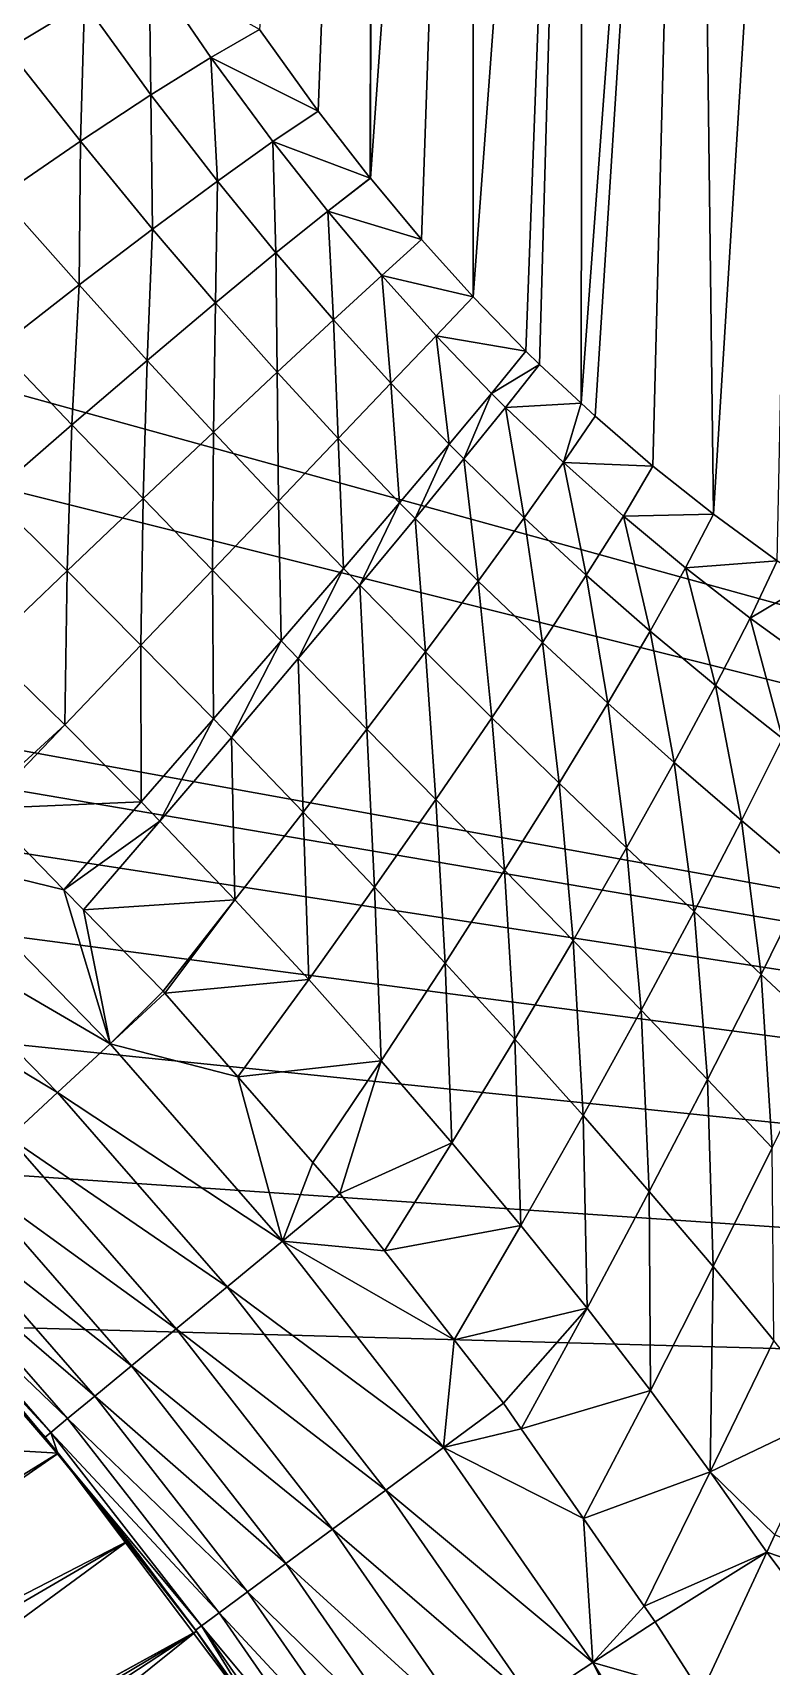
# Model space of a CAD drawing. Header units: metres. Extents: x -44.6 to 35.4, y -44.1 to 26.9.
# Drawn here: x 11.604 to 13.536, y 9.352 to 13.623 of the extents above; entities that cross this region are included whole.
import ezdxf

# ---------------------------------------------------------------- set-up
doc = ezdxf.new("R2010")
doc.units = ezdxf.units.M

msp = doc.modelspace()

# ---------------------------------------------------------------- linework, layer by layer
for points in [[(13.431935, 21.748848, 91.214554), (13.694097, 21.91992, 91.214554), (21.549871, 10.150644, 91.214554)], [(21.549871, 10.150644, 91.214554), (13.370585, 21.704086, 91.214554), (13.431935, 21.748848, 91.214554)], [(12.885482, 21.361235, 91.214554), (13.370585, 21.704086, 91.214554), (21.549871, 10.150644, 91.214554)], [(12.718942, 21.249912, 91.214554), (12.879526, 21.357025, 91.214554), (21.388479, 9.967415, 91.214554)], [(12.879526, 21.357025, 91.214554), (12.885482, 21.361235, 91.214554), (21.549871, 10.150644, 91.214554)], [(21.549871, 10.150644, 91.214554), (21.388479, 9.967415, 91.214554), (12.879526, 21.357025, 91.214554)], [(21.388479, 9.967415, 91.214554), (12.382502, 21.025501, 91.214554), (12.718942, 21.249912, 91.214554)], [(12.303461, 20.975836, 91.214554), (12.382502, 21.025501, 91.214554), (21.388479, 9.967415, 91.214554)], [(21.388479, 9.967415, 91.214554), (11.879295, 20.709305, 91.214554), (12.303461, 20.975836, 91.214554)], [(11.685595, 20.594877, 91.214554), (11.879295, 20.709305, 91.214554), (21.388479, 9.967415, 91.214554)], [(21.388479, 9.967415, 91.214554), (11.488099, 20.478207, 91.214554), (11.685595, 20.594877, 91.214554)], [(21.388479, 9.967415, 91.214554), (11.369767, 20.408302, 91.214554), (11.488099, 20.478207, 91.214554)], [(11.031521, 20.220886, 91.214554), (11.369767, 20.408302, 91.214554), (21.388479, 9.967415, 91.214554)], [(21.388479, 9.967415, 91.214554), (10.853827, 20.122427, 91.214554), (11.031521, 20.220886, 91.214554)], [(10.340932, 19.856594, 91.214554), (10.853827, 20.122427, 91.214554), (21.388479, 9.967415, 91.214554)], [(10.018249, 19.700308, 91.214554), (10.331418, 19.851664, 91.214554), (21.388479, 9.967415, 91.214554)], [(21.388479, 9.967415, 91.214554), (10.331418, 19.851664, 91.214554), (10.340932, 19.856594, 91.214554)], [(21.388479, 9.967415, 91.214554), (9.802509, 19.596041, 91.214554), (10.018249, 19.700308, 91.214554)], [(9.611603, 19.510323, 91.214554), (9.802509, 19.596041, 91.214554), (21.388479, 9.967415, 91.214554)], [(21.388479, 9.967415, 91.214554), (9.267077, 19.355631, 91.214554), (9.611603, 19.510323, 91.214554)], [(8.845648, 19.180607, 91.214554), (9.267077, 19.355631, 91.214554), (21.388479, 9.967415, 91.214554)], [(21.388479, 9.967415, 91.214554), (8.725111, 19.130547, 91.214554), (8.845648, 19.180607, 91.214554)], [(8.271556, 18.957224, 91.214554), (8.725111, 19.130547, 91.214554), (21.388479, 9.967415, 91.214554)], [(8.042459, 18.874134, 91.214554), (8.176598, 18.920935, 91.214554), (21.388479, 9.967415, 91.214554)], [(21.388479, 9.967415, 91.214554), (8.176598, 18.920935, 91.214554), (8.271556, 18.957224, 91.214554)], [(21.388479, 9.967415, 91.214554), (7.603551, 18.721003, 91.214554), (8.042459, 18.874134, 91.214554)], [(7.20293, 18.594194, 91.214554), (7.603551, 18.721003, 91.214554), (21.388479, 9.967415, 91.214554)], [(21.388479, 9.967415, 91.214554), (7.059939, 18.548933, 91.214554), (7.20293, 18.594194, 91.214554)], [(21.388479, 9.967415, 91.214554), (6.513738, 18.392952, 91.214554), (7.059939, 18.548933, 91.214554)], [(21.388479, 9.967415, 91.214554), (6.328167, 18.345634, 91.214554), (6.513738, 18.392952, 91.214554)], [(6.198297, 18.312519, 91.214554), (6.328167, 18.345634, 91.214554), (21.388479, 9.967415, 91.214554)], [(21.388479, 9.967415, 91.214554), (5.965068, 18.253048, 91.214554), (6.198297, 18.312519, 91.214554)], [(5.965068, 18.253048, 91.214554), (21.388479, 9.967415, 91.214554), (-0.712421, 16.066345, 91.214554)], [(12.197398, 13.630973, 97.080574), (12.35113, 13.4174, 97.023949), (12.494072, 17.202827, 103.826759)], [(12.494072, 17.202827, 103.826759), (12.35113, 13.4174, 97.023949), (12.486839, 13.24264, 96.98101)], [(12.486839, 13.24264, 96.98101), (12.487359, 13.242018, 96.980873), (12.494072, 17.202827, 103.826759)], [(12.756337, 16.991703, 103.948647), (12.494072, 17.202827, 103.826759), (12.487359, 13.242018, 96.980873)], [(12.487359, 13.242018, 96.980873), (12.621011, 13.082078, 96.945526), (12.756337, 16.991703, 103.948647)], [(12.621011, 13.082078, 96.945526), (12.756031, 12.932143, 96.916771), (12.756337, 16.991703, 103.948647)], [(13.043829, 16.806847, 104.055374), (12.756337, 16.991703, 103.948647), (12.756031, 12.932143, 96.916771)], [(12.756031, 12.932143, 96.916771), (12.894255, 12.789969, 96.89415), (13.043829, 16.806847, 104.055374)], [(12.894255, 12.789969, 96.89415), (12.92954, 12.755404, 96.889397), (13.043829, 16.806847, 104.055374)], [(12.92954, 12.755404, 96.889397), (13.038234, 12.654089, 96.87767), (13.043829, 16.806847, 104.055374)], [(13.331321, 16.621988, 104.162102), (13.043829, 16.806847, 104.055374), (13.038234, 12.654089, 96.87767)], [(13.038234, 12.654089, 96.87767), (13.074841, 12.619968, 96.873726), (13.331321, 16.621988, 104.162102)], [(13.074841, 12.619968, 96.873726), (13.226454, 12.489571, 96.863113), (13.331321, 16.621988, 104.162102)], [(13.226454, 12.489571, 96.863113), (13.385119, 12.363677, 96.856766), (13.331321, 16.621988, 104.162102)], [(13.64055, 16.465643, 104.252373), (13.331321, 16.621988, 104.162102), (13.385119, 12.363677, 96.856766)], [(13.385119, 12.363677, 96.856766), (13.551205, 12.24196, 96.853554), (13.64055, 16.465643, 104.252373)], [(21.388479, 9.967415, 91.214554), (-0.771627, 15.505931, 91.214554), (-0.712421, 16.066345, 91.214554)], [(-0.771627, 15.505931, 91.214554), (21.388479, 9.967415, 91.214554), (5.113132, 12.917341, 91.214554)], [(11.539305, 13.579472, 96.165344), (11.739528, 13.699389, 96.46653), (11.57126, 13.944165, 96.491554)], [(11.908395, 13.794174, 96.794678), (11.739528, 13.699389, 96.46653), (11.91342, 13.46016, 96.438774)], [(11.908395, 13.794174, 96.794678), (12.070313, 13.558042, 96.749756), (12.197398, 13.630973, 97.080574)], [(11.91342, 13.46016, 96.438774), (12.070313, 13.558042, 96.749756), (11.908395, 13.794174, 96.794678)], [(11.739528, 13.699389, 96.46653), (11.539305, 13.579472, 96.165344), (11.729002, 13.338754, 96.152138)], [(11.729002, 13.338754, 96.152138), (11.91342, 13.46016, 96.438774), (11.739528, 13.699389, 96.46653)], [(12.35113, 13.4174, 97.023949), (12.197398, 13.630973, 97.080574), (12.070313, 13.558042, 96.749756)], [(11.519742, 13.195587, 95.894028), (11.729002, 13.338754, 96.152138), (11.539305, 13.579472, 96.165344)], [(12.070313, 13.558042, 96.749756), (11.91342, 13.46016, 96.438774), (12.087145, 13.234729, 96.411285)], [(12.070313, 13.558042, 96.749756), (12.232382, 13.337873, 96.708389), (12.35113, 13.4174, 97.023949)], [(12.087145, 13.234729, 96.411285), (12.232382, 13.337873, 96.708389), (12.070313, 13.558042, 96.749756)], [(11.91342, 13.46016, 96.438774), (11.729002, 13.338754, 96.152138), (11.917356, 13.109342, 96.136604)], [(11.917356, 13.109342, 96.136604), (12.087145, 13.234729, 96.411285), (11.91342, 13.46016, 96.438774)], [(12.486839, 13.24264, 96.98101), (12.35113, 13.4174, 97.023949), (12.232382, 13.337873, 96.708389)], [(11.729002, 13.338754, 96.152138), (11.519742, 13.195587, 95.894028), (11.725279, 12.963384, 95.887993)], [(11.725279, 12.963384, 95.887993), (11.917356, 13.109342, 96.136604), (11.729002, 13.338754, 96.152138)], [(12.232382, 13.337873, 96.708389), (12.087145, 13.234729, 96.411285), (12.24019, 13.047038, 96.388481)], [(12.232382, 13.337873, 96.708389), (12.375629, 13.156232, 96.675941), (12.486839, 13.24264, 96.98101)], [(12.24019, 13.047038, 96.388481), (12.375629, 13.156232, 96.675941), (12.232382, 13.337873, 96.708389)], [(12.487359, 13.242018, 96.980873), (12.486839, 13.24264, 96.98101), (12.375629, 13.156232, 96.675941)], [(12.621011, 13.082078, 96.945526), (12.487359, 13.242018, 96.980873), (12.375629, 13.156232, 96.675941)], [(11.513474, 12.7988, 95.668785), (11.725279, 12.963384, 95.887993), (11.519742, 13.195587, 95.894028)], [(12.087145, 13.234729, 96.411285), (11.917356, 13.109342, 96.136604), (12.082218, 12.91643, 96.122238)], [(12.082218, 12.91643, 96.122238), (12.24019, 13.047038, 96.388481), (12.087145, 13.234729, 96.411285)], [(12.375629, 13.156232, 96.675941), (12.24019, 13.047038, 96.388481), (12.390737, 12.872025, 96.367981)], [(12.375629, 13.156232, 96.675941), (12.517136, 12.988196, 96.648209), (12.621011, 13.082078, 96.945526)], [(12.390737, 12.872025, 96.367981), (12.517136, 12.988196, 96.648209), (12.375629, 13.156232, 96.675941)], [(11.917356, 13.109342, 96.136604), (11.725279, 12.963384, 95.887993), (11.903697, 12.766045, 95.880539)], [(11.903697, 12.766045, 95.880539), (12.082218, 12.91643, 96.122238), (11.917356, 13.109342, 96.136604)], [(12.756031, 12.932143, 96.916771), (12.621011, 13.082078, 96.945526), (12.517136, 12.988196, 96.648209)], [(12.24019, 13.047038, 96.388481), (12.082218, 12.91643, 96.122238), (12.243332, 12.734962, 96.1082)], [(12.243332, 12.734962, 96.1082), (12.390737, 12.872025, 96.367981), (12.24019, 13.047038, 96.388481)], [(12.517136, 12.988196, 96.648209), (12.390737, 12.872025, 96.367981), (12.541097, 12.70635, 96.349686)], [(12.517136, 12.988196, 96.648209), (12.65919, 12.830304, 96.624802), (12.756031, 12.932143, 96.916771)], [(12.541097, 12.70635, 96.349686), (12.65919, 12.830304, 96.624802), (12.517136, 12.988196, 96.648209)], [(11.725279, 12.963384, 95.887993), (11.513474, 12.7988, 95.668785), (11.706866, 12.597768, 95.666435)], [(11.706866, 12.597768, 95.666435), (11.903697, 12.766045, 95.880539), (11.725279, 12.963384, 95.887993)], [(21.388479, 9.967415, 91.214554), (5.724698, 12.636791, 91.214554), (5.113132, 12.917341, 91.214554)], [(12.082218, 12.91643, 96.122238), (11.903697, 12.766045, 95.880539), (12.076689, 12.578648, 95.871986)], [(12.076689, 12.578648, 95.871986), (12.243332, 12.734962, 96.1082), (12.082218, 12.91643, 96.122238)], [(12.894255, 12.789969, 96.89415), (12.756031, 12.932143, 96.916771), (12.65919, 12.830304, 96.624802)], [(12.390737, 12.872025, 96.367981), (12.243332, 12.734962, 96.1082), (12.403129, 12.561728, 96.094643)], [(12.403129, 12.561728, 96.094643), (12.541097, 12.70635, 96.349686), (12.390737, 12.872025, 96.367981)], [(12.65919, 12.830304, 96.624802), (12.541097, 12.70635, 96.349686), (12.693515, 12.547226, 96.333366)], [(12.65919, 12.830304, 96.624802), (12.804052, 12.679729, 96.605301), (12.894255, 12.789969, 96.89415)], [(12.693515, 12.547226, 96.333366), (12.804052, 12.679729, 96.605301), (12.65919, 12.830304, 96.624802)], [(11.494195, 12.413713, 95.482597), (11.706866, 12.597768, 95.666435), (11.513474, 12.7988, 95.668785)], [(12.92954, 12.755404, 96.889397), (12.894255, 12.789969, 96.89415), (12.804052, 12.679729, 96.605301)], [(11.903697, 12.766045, 95.880539), (11.706866, 12.597768, 95.666435), (11.892808, 12.40496, 95.66217)], [(11.892808, 12.40496, 95.66217), (12.076689, 12.578648, 95.871986), (11.903697, 12.766045, 95.880539)], [(12.243332, 12.734962, 96.1082), (12.076689, 12.578648, 95.871986), (12.246896, 12.398125, 95.86264)], [(12.246896, 12.398125, 95.86264), (12.403129, 12.561728, 96.094643), (12.243332, 12.734962, 96.1082)], [(12.804052, 12.679729, 96.605301), (12.84092, 12.642999, 96.60099), (12.92954, 12.755404, 96.889397)], [(13.038234, 12.654089, 96.87767), (12.92954, 12.755404, 96.889397), (12.84092, 12.642999, 96.60099)], [(12.541097, 12.70635, 96.349686), (12.403129, 12.561728, 96.094643), (12.563916, 12.393985, 96.081482)], [(12.563916, 12.393985, 96.081482), (12.693515, 12.547226, 96.333366), (12.541097, 12.70635, 96.349686)], [(12.804052, 12.679729, 96.605301), (12.693515, 12.547226, 96.333366), (12.732146, 12.508241, 96.329559)], [(12.732146, 12.508241, 96.329559), (12.84092, 12.642999, 96.60099), (12.804052, 12.679729, 96.605301)], [(12.84092, 12.642999, 96.60099), (12.732146, 12.508241, 96.329559), (12.889915, 12.354373, 96.315208)], [(12.84092, 12.642999, 96.60099), (12.992179, 12.498636, 96.58577), (13.038234, 12.654089, 96.87767)], [(12.889915, 12.354373, 96.315208), (12.992179, 12.498636, 96.58577), (12.84092, 12.642999, 96.60099)], [(12.992179, 12.498636, 96.58577), (13.074841, 12.619968, 96.873726), (13.038234, 12.654089, 96.87767)], [(6.301006, 12.289532, 91.214554), (5.724698, 12.636791, 91.214554), (21.388479, 9.967415, 91.214554)], [(11.706866, 12.597768, 95.666435), (11.494195, 12.413713, 95.482597), (11.693895, 12.215981, 95.481277)], [(11.693895, 12.215981, 95.481277), (11.892808, 12.40496, 95.66217), (11.706866, 12.597768, 95.666435)], [(13.226454, 12.489571, 96.863113), (13.074841, 12.619968, 96.873726), (12.992179, 12.498636, 96.58577)], [(12.076689, 12.578648, 95.871986), (11.892808, 12.40496, 95.66217), (12.074221, 12.217449, 95.656395)], [(12.074221, 12.217449, 95.656395), (12.246896, 12.398125, 95.86264), (12.076689, 12.578648, 95.871986)], [(12.403129, 12.561728, 96.094643), (12.246896, 12.398125, 95.86264), (12.416749, 12.221773, 95.852554)], [(12.416749, 12.221773, 95.852554), (12.563916, 12.393985, 96.081482), (12.403129, 12.561728, 96.094643)], [(12.693515, 12.547226, 96.333366), (12.563916, 12.393985, 96.081482), (12.60447, 12.352681, 96.078232)], [(12.60447, 12.352681, 96.078232), (12.732146, 12.508241, 96.329559), (12.693515, 12.547226, 96.333366)], [(12.732146, 12.508241, 96.329559), (12.60447, 12.352681, 96.078232), (12.769237, 12.188852, 96.065186)], [(12.769237, 12.188852, 96.065186), (12.889915, 12.354373, 96.315208), (12.732146, 12.508241, 96.329559)], [(12.992179, 12.498636, 96.58577), (12.889915, 12.354373, 96.315208), (13.052115, 12.204578, 96.302002)], [(12.992179, 12.498636, 96.58577), (13.148932, 12.359012, 96.573502), (13.226454, 12.489571, 96.863113)], [(13.052115, 12.204578, 96.302002), (13.148932, 12.359012, 96.573502), (12.992179, 12.498636, 96.58577)], [(13.385119, 12.363677, 96.856766), (13.226454, 12.489571, 96.863113), (13.148932, 12.359012, 96.573502)], [(11.482339, 12.013983, 95.331474), (11.693895, 12.215981, 95.481277), (11.494195, 12.413713, 95.482597)], [(11.892808, 12.40496, 95.66217), (11.693895, 12.215981, 95.481277), (11.887118, 12.02181, 95.478302)], [(11.887118, 12.02181, 95.478302), (12.074221, 12.217449, 95.656395), (11.892808, 12.40496, 95.66217)], [(12.246896, 12.398125, 95.86264), (12.074221, 12.217449, 95.656395), (12.25371, 12.032575, 95.649216)], [(12.25371, 12.032575, 95.649216), (12.416749, 12.221773, 95.852554), (12.246896, 12.398125, 95.86264)], [(12.563916, 12.393985, 96.081482), (12.416749, 12.221773, 95.852554), (12.459363, 12.178112, 95.849899)], [(12.459363, 12.178112, 95.849899), (12.60447, 12.352681, 96.078232), (12.563916, 12.393985, 96.081482)], [(12.60447, 12.352681, 96.078232), (12.459363, 12.178112, 95.849899), (12.631543, 12.003995, 95.838608)], [(12.631543, 12.003995, 95.838608), (12.769237, 12.188852, 96.065186), (12.60447, 12.352681, 96.078232)], [(12.889915, 12.354373, 96.315208), (12.769237, 12.188852, 96.065186), (12.937157, 12.028107, 96.051849)], [(12.937157, 12.028107, 96.051849), (13.052115, 12.204578, 96.302002), (12.889915, 12.354373, 96.315208)], [(13.148932, 12.359012, 96.573502), (13.052115, 12.204578, 96.302002), (13.218996, 12.058504, 96.289246)], [(13.148932, 12.359012, 96.573502), (13.311648, 12.223689, 96.563423), (13.385119, 12.363677, 96.856766)], [(13.218996, 12.058504, 96.289246), (13.311648, 12.223689, 96.563423), (13.148932, 12.359012, 96.573502)], [(13.551205, 12.24196, 96.853554), (13.385119, 12.363677, 96.856766), (13.311648, 12.223689, 96.563423)], [(6.83481, 11.87993, 91.214554), (6.301006, 12.289532, 91.214554), (21.388479, 9.967415, 91.214554)], [(11.693895, 12.215981, 95.481277), (11.482339, 12.013983, 95.331474), (11.687771, 11.813487, 95.330452)], [(11.687771, 11.813487, 95.330452), (11.887118, 12.02181, 95.478302), (11.693895, 12.215981, 95.481277)], [(12.074221, 12.217449, 95.656395), (11.887118, 12.02181, 95.478302), (12.076678, 11.82857, 95.473816)], [(12.076678, 11.82857, 95.473816), (12.25371, 12.032575, 95.649216), (12.074221, 12.217449, 95.656395)], [(12.416749, 12.221773, 95.852554), (12.25371, 12.032575, 95.649216), (12.298495, 11.986544, 95.647194)], [(12.298495, 11.986544, 95.647194), (12.459363, 12.178112, 95.849899), (12.416749, 12.221773, 95.852554)], [(13.311648, 12.223689, 96.563423), (13.218996, 12.058504, 96.289246), (13.390354, 11.916052, 96.276024)], [(13.311648, 12.223689, 96.563423), (13.480386, 12.092463, 96.55452), (13.551205, 12.24196, 96.853554)], [(13.390354, 11.916052, 96.276024), (13.480386, 12.092463, 96.55452), (13.311648, 12.223689, 96.563423)], [(13.635964, 12.184426, 96.852791), (13.551205, 12.24196, 96.853554), (13.480386, 12.092463, 96.55452)], [(12.459363, 12.178112, 95.849899), (12.298495, 11.986544, 95.647194), (12.478435, 11.801949, 95.638092)], [(12.478435, 11.801949, 95.638092), (12.631543, 12.003995, 95.838608), (12.459363, 12.178112, 95.849899)], [(12.769237, 12.188852, 96.065186), (12.631543, 12.003995, 95.838608), (12.805419, 11.831694, 95.826019)], [(12.805419, 11.831694, 95.826019), (12.937157, 12.028107, 96.051849), (12.769237, 12.188852, 96.065186)], [(13.052115, 12.204578, 96.302002), (12.937157, 12.028107, 96.051849), (13.108304, 11.87016, 96.037613)], [(13.108304, 11.87016, 96.037613), (13.218996, 12.058504, 96.289246), (13.052115, 12.204578, 96.302002)], [(13.635964, 12.184426, 96.852791), (13.480386, 12.092463, 96.55452), (13.654664, 11.965341, 96.545479)], [(13.480386, 12.092463, 96.55452), (13.390354, 11.916052, 96.276024), (13.56543, 11.777371, 96.261215)], [(13.56543, 11.777371, 96.261215), (13.654664, 11.965341, 96.545479), (13.480386, 12.092463, 96.55452)], [(13.218996, 12.058504, 96.289246), (13.108304, 11.87016, 96.037613), (13.282277, 11.715015, 96.021683)], [(13.282277, 11.715015, 96.021683), (13.390354, 11.916052, 96.276024), (13.218996, 12.058504, 96.289246)], [(11.46415, 11.608828, 95.214554), (11.687771, 11.813487, 95.330452), (11.482339, 12.013983, 95.331474)], [(11.887118, 12.02181, 95.478302), (11.687771, 11.813487, 95.330452), (11.887693, 11.612112, 95.328369)], [(11.887693, 11.612112, 95.328369), (12.076678, 11.82857, 95.473816), (11.887118, 12.02181, 95.478302)], [(12.25371, 12.032575, 95.649216), (12.076678, 11.82857, 95.473816), (12.123721, 11.780183, 95.47245)], [(12.123721, 11.780183, 95.47245), (12.298495, 11.986544, 95.647194), (12.25371, 12.032575, 95.649216)], [(12.631543, 12.003995, 95.838608), (12.478435, 11.801949, 95.638092), (12.65847, 11.617672, 95.62719)], [(12.65847, 11.617672, 95.62719), (12.805419, 11.831694, 95.826019), (12.631543, 12.003995, 95.838608)], [(12.937157, 12.028107, 96.051849), (12.805419, 11.831694, 95.826019), (12.98094, 11.660981, 95.811638)], [(12.98094, 11.660981, 95.811638), (13.108304, 11.87016, 96.037613), (12.937157, 12.028107, 96.051849)], [(12.298495, 11.986544, 95.647194), (12.123721, 11.780183, 95.47245), (12.311687, 11.585057, 95.465965)], [(12.311687, 11.585057, 95.465965), (12.478435, 11.801949, 95.638092), (12.298495, 11.986544, 95.647194)], [(13.390354, 11.916052, 96.276024), (13.282277, 11.715015, 96.021683), (13.4581, 11.562965, 96.00312)], [(13.4581, 11.562965, 96.00312), (13.56543, 11.777371, 96.261215), (13.390354, 11.916052, 96.276024)], [(21.388479, 9.967415, 91.214554), (7.319397, 11.413136, 91.214554), (6.83481, 11.87993, 91.214554)], [(12.805419, 11.831694, 95.826019), (12.65847, 11.617672, 95.62719), (12.838474, 11.433549, 95.614098)], [(12.838474, 11.433549, 95.614098), (12.98094, 11.660981, 95.811638), (12.805419, 11.831694, 95.826019)], [(13.108304, 11.87016, 96.037613), (12.98094, 11.660981, 95.811638), (13.157557, 11.491961, 95.794792)], [(13.157557, 11.491961, 95.794792), (13.282277, 11.715015, 96.021683), (13.108304, 11.87016, 96.037613)], [(11.46415, 11.608828, 95.214554), (11.478118, 11.594536, 95.214554), (11.687771, 11.813487, 95.330452)], [(11.887693, 11.612112, 95.328369), (11.687771, 11.813487, 95.330452), (11.478118, 11.594536, 95.214554)], [(12.076678, 11.82857, 95.473816), (11.887693, 11.612112, 95.328369), (11.937053, 11.561407, 95.327682)], [(11.937053, 11.561407, 95.327682), (12.123721, 11.780183, 95.47245), (12.076678, 11.82857, 95.473816)], [(12.478435, 11.801949, 95.638092), (12.311687, 11.585057, 95.465965), (12.498055, 11.388585, 95.457718)], [(12.498055, 11.388585, 95.457718), (12.65847, 11.617672, 95.62719), (12.478435, 11.801949, 95.638092)], [(12.123721, 11.780183, 95.47245), (11.937053, 11.561407, 95.327682), (12.133236, 11.35584, 95.324242)], [(12.133236, 11.35584, 95.324242), (12.311687, 11.585057, 95.465965), (12.123721, 11.780183, 95.47245)], [(13.56543, 11.777371, 96.261215), (13.4581, 11.562965, 96.00312), (13.634321, 11.41447, 95.980919)], [(13.282277, 11.715015, 96.021683), (13.157557, 11.491961, 95.794792), (13.334154, 11.32508, 95.77475)], [(13.334154, 11.32508, 95.77475), (13.4581, 11.562965, 96.00312), (13.282277, 11.715015, 96.021683)], [(12.98094, 11.660981, 95.811638), (12.838474, 11.433549, 95.614098), (13.017813, 11.249784, 95.598305)], [(13.017813, 11.249784, 95.598305), (13.157557, 11.491961, 95.794792), (12.98094, 11.660981, 95.811638)], [(12.65847, 11.617672, 95.62719), (12.498055, 11.388585, 95.457718), (12.682664, 11.190667, 95.447433)], [(12.682664, 11.190667, 95.447433), (12.838474, 11.433549, 95.614098), (12.65847, 11.617672, 95.62719)], [(11.685504, 11.38234, 95.214554), (11.478118, 11.594536, 95.214554), (11.328474, 11.468641, 95.233772)], [(11.478118, 11.594536, 95.214554), (11.685504, 11.38234, 95.214554), (11.887693, 11.612112, 95.328369)], [(11.937053, 11.561407, 95.327682), (11.887693, 11.612112, 95.328369), (11.685504, 11.38234, 95.214554)], [(12.311687, 11.585057, 95.465965), (12.133236, 11.35584, 95.324242), (12.326079, 11.147155, 95.319626)], [(12.326079, 11.147155, 95.319626), (12.498055, 11.388585, 95.457718), (12.311687, 11.585057, 95.465965)], [(11.685504, 11.38234, 95.214554), (11.737237, 11.329408, 95.214554), (11.937053, 11.561407, 95.327682)], [(12.133236, 11.35584, 95.324242), (11.937053, 11.561407, 95.327682), (11.737237, 11.329408, 95.214554)], [(13.4581, 11.562965, 96.00312), (13.334154, 11.32508, 95.77475), (13.509165, 11.161003, 95.750748)], [(13.509165, 11.161003, 95.750748), (13.634321, 11.41447, 95.980919), (13.4581, 11.562965, 96.00312)], [(13.157557, 11.491961, 95.794792), (13.017813, 11.249784, 95.598305), (13.195302, 11.066995, 95.579269)], [(13.195302, 11.066995, 95.579269), (13.334154, 11.32508, 95.77475), (13.157557, 11.491961, 95.794792)], [(11.806864, 10.979156, 95.233772), (11.328474, 11.468641, 95.233772), (11.198012, 11.333841, 95.29068)], [(11.685504, 11.38234, 95.214554), (11.328474, 11.468641, 95.233772), (11.806864, 10.979156, 95.233772)], [(7.748672, 10.89502, 91.214554), (7.319397, 11.413136, 91.214554), (21.388479, 9.967415, 91.214554)], [(12.838474, 11.433549, 95.614098), (12.682664, 11.190667, 95.447433), (12.864858, 10.991628, 95.434761)], [(12.864858, 10.991628, 95.434761), (13.017813, 11.249784, 95.598305), (12.838474, 11.433549, 95.614098)], [(13.634321, 11.41447, 95.980919), (13.509165, 11.161003, 95.750748), (13.680876, 11.000349, 95.722084)], [(11.806864, 10.979156, 95.233772), (11.737237, 11.329408, 95.214554), (11.685504, 11.38234, 95.214554)], [(12.498055, 11.388585, 95.457718), (12.326079, 11.147155, 95.319626), (12.515433, 10.935335, 95.313705)], [(12.515433, 10.935335, 95.313705), (12.682664, 11.190667, 95.447433), (12.498055, 11.388585, 95.457718)], [(11.669108, 10.851819, 95.29068), (11.198012, 11.333841, 95.29068), (11.077779, 11.20961, 95.383087)], [(11.198012, 11.333841, 95.29068), (11.669108, 10.851819, 95.29068), (11.806864, 10.979156, 95.233772)], [(11.737237, 11.329408, 95.214554), (11.94501, 11.116815, 95.214554), (12.133236, 11.35584, 95.324242)], [(11.806864, 10.979156, 95.233772), (11.94501, 11.116815, 95.214554), (11.737237, 11.329408, 95.214554)], [(12.133236, 11.35584, 95.324242), (11.94501, 11.116815, 95.214554), (11.950124, 11.111582, 95.214554)], [(12.326079, 11.147155, 95.319626), (12.133236, 11.35584, 95.324242), (11.950124, 11.111582, 95.214554)], [(13.334154, 11.32508, 95.77475), (13.195302, 11.066995, 95.579269), (13.369347, 10.886075, 95.55645)], [(13.369347, 10.886075, 95.55645), (13.509165, 11.161003, 95.750748), (13.334154, 11.32508, 95.77475)], [(13.017813, 11.249784, 95.598305), (12.864858, 10.991628, 95.434761), (13.043457, 10.792269, 95.419357)], [(13.043457, 10.792269, 95.419357), (13.195302, 11.066995, 95.579269), (13.017813, 11.249784, 95.598305)], [(11.077779, 11.20961, 95.383087), (11.542153, 10.734465, 95.383087), (11.669108, 10.851819, 95.29068)], [(12.682664, 11.190667, 95.447433), (12.515433, 10.935335, 95.313705), (12.700676, 10.720841, 95.30629)], [(12.700676, 10.720841, 95.30629), (12.864858, 10.991628, 95.434761), (12.682664, 11.190667, 95.447433)], [(11.950124, 11.111582, 95.214554), (12.141046, 10.893155, 95.214554), (12.326079, 11.147155, 95.319626)], [(12.515433, 10.935335, 95.313705), (12.326079, 11.147155, 95.319626), (12.141046, 10.893155, 95.214554)], [(13.509165, 11.161003, 95.750748), (13.369347, 10.886075, 95.55645), (13.538264, 10.707909, 95.529404)], [(13.538264, 10.707909, 95.529404), (13.680876, 11.000349, 95.722084), (13.509165, 11.161003, 95.750748)], [(11.806864, 10.979156, 95.233772), (11.950124, 11.111582, 95.214554), (11.94501, 11.116815, 95.214554)], [(12.141046, 10.893155, 95.214554), (11.950124, 11.111582, 95.214554), (11.806864, 10.979156, 95.233772)], [(13.195302, 11.066995, 95.579269), (13.043457, 10.792269, 95.419357), (13.216931, 10.593744, 95.400887)], [(13.216931, 10.593744, 95.400887), (13.369347, 10.886075, 95.55645), (13.195302, 11.066995, 95.579269)], [(16.23031, 2.314476, 123.214554), (-6.486884, 10.979773, 123.214554), (-6.581602, 10.777853, 123.214554)], [(-6.486884, 10.979773, 123.214554), (11.67096, 9.90958, 123.214554), (11.051676, 10.606671, 123.214554)], [(-6.486884, 10.979773, 123.214554), (12.73031, 8.376654, 123.214554), (12.231734, 9.164608, 123.214554)], [(12.231734, 9.164608, 123.214554), (11.67096, 9.90958, 123.214554), (-6.486884, 10.979773, 123.214554)], [(-6.486884, 10.979773, 123.214554), (16.23031, 2.314476, 123.214554), (12.73031, 8.376654, 123.214554)], [(12.257297, 10.463829, 95.233772), (11.806864, 10.979156, 95.233772), (11.669108, 10.851819, 95.29068)], [(12.141046, 10.893155, 95.214554), (11.806864, 10.979156, 95.233772), (12.257297, 10.463829, 95.233772)], [(12.864858, 10.991628, 95.434761), (12.700676, 10.720841, 95.30629), (12.880713, 10.504691, 95.297226)], [(12.880713, 10.504691, 95.297226), (13.043457, 10.792269, 95.419357), (12.864858, 10.991628, 95.434761)], [(12.141046, 10.893155, 95.214554), (12.33694, 10.669038, 95.214554), (12.515433, 10.935335, 95.313705)], [(12.515433, 10.935335, 95.313705), (12.33694, 10.669038, 95.214554), (12.407699, 10.588085, 95.214554)], [(12.407699, 10.588085, 95.214554), (12.700676, 10.720841, 95.30629), (12.515433, 10.935335, 95.313705)], [(8.117238, 10.332099, 91.214554), (7.748672, 10.89502, 91.214554), (21.388479, 9.967415, 91.214554)], [(12.257297, 10.463829, 95.233772), (12.33694, 10.669038, 95.214554), (12.141046, 10.893155, 95.214554)], [(12.112675, 10.344348, 95.29068), (11.669108, 10.851819, 95.29068), (11.542153, 10.734465, 95.383087)], [(11.669108, 10.851819, 95.29068), (12.112675, 10.344348, 95.29068), (12.257297, 10.463829, 95.233772)], [(13.369347, 10.886075, 95.55645), (13.216931, 10.593744, 95.400887), (13.383728, 10.397238, 95.37912)], [(13.383728, 10.397238, 95.37912), (13.538264, 10.707909, 95.529404), (13.369347, 10.886075, 95.55645)], [(2.223463, 3.603205, 123.214554), (17.662024, -5.01509, 123.214554), (-6.581602, 10.777853, 123.214554)], [(-6.581602, 10.777853, 123.214554), (17.753557, -4.069033, 123.214554), (17.766653, -3.118649, 123.214554)], [(-6.581602, 10.777853, 123.214554), (17.662024, -5.01509, 123.214554), (17.753557, -4.069033, 123.214554)], [(-6.581602, 10.777853, 123.214554), (16.671127, 1.472405, 123.214554), (16.23031, 2.314476, 123.214554)], [(-6.581602, 10.777853, 123.214554), (17.557711, -1.230851, 123.214554), (17.337101, -0.306334, 123.214554)], [(17.766653, -3.118649, 123.214554), (17.701221, -2.170429, 123.214554), (-6.581602, 10.777853, 123.214554)], [(-6.581602, 10.777853, 123.214554), (17.040899, 0.596808, 123.214554), (16.671127, 1.472405, 123.214554)], [(17.701221, -2.170429, 123.214554), (17.557711, -1.230851, 123.214554), (-6.581602, 10.777853, 123.214554)], [(17.337101, -0.306334, 123.214554), (17.040899, 0.596808, 123.214554), (-6.581602, 10.777853, 123.214554)], [(13.043457, 10.792269, 95.419357), (12.880713, 10.504691, 95.297226), (13.05417, 10.288327, 95.286362)], [(13.05417, 10.288327, 95.286362), (13.216931, 10.593744, 95.400887), (13.043457, 10.792269, 95.419357)], [(11.97939, 10.234234, 95.383087), (11.542153, 10.734465, 95.383087), (11.430876, 10.631602, 95.507446)], [(11.542153, 10.734465, 95.383087), (11.97939, 10.234234, 95.383087), (12.112675, 10.344348, 95.29068)], [(12.407699, 10.588085, 95.214554), (12.524374, 10.438578, 95.214554), (12.700676, 10.720841, 95.30629)], [(12.880713, 10.504691, 95.297226), (12.700676, 10.720841, 95.30629), (12.524374, 10.438578, 95.214554)], [(13.538264, 10.707909, 95.529404), (13.383728, 10.397238, 95.37912), (13.542567, 10.203656, 95.353897)], [(12.257297, 10.463829, 95.233772), (12.407699, 10.588085, 95.214554), (12.33694, 10.669038, 95.214554)], [(11.051676, 10.606671, 123.214554), (11.67096, 9.90958, 123.214554), (11.67096, 9.90958, 118.586342)], [(11.67096, 9.90958, 118.586342), (11.527576, 10.081362, 118.471756), (11.051676, 10.606671, 123.214554)], [(11.862566, 10.137718, 95.507446), (11.430876, 10.631602, 95.507446), (11.339552, 10.547185, 95.658989)], [(11.430876, 10.631602, 95.507446), (11.862566, 10.137718, 95.507446), (11.97939, 10.234234, 95.383087)], [(13.216931, 10.593744, 95.400887), (13.05417, 10.288327, 95.286362), (13.219722, 10.07327, 95.273605)], [(13.219722, 10.07327, 95.273605), (13.383728, 10.397238, 95.37912), (13.216931, 10.593744, 95.400887)], [(12.524374, 10.438578, 95.214554), (12.407699, 10.588085, 95.214554), (12.257297, 10.463829, 95.233772)], [(11.76669, 10.05851, 95.658989), (11.339552, 10.547185, 95.658989), (11.271693, 10.484458, 95.831871)], [(11.339552, 10.547185, 95.658989), (11.76669, 10.05851, 95.658989), (11.862566, 10.137718, 95.507446)], [(11.695448, 9.999653, 95.831871), (11.271693, 10.484458, 95.831871), (11.229905, 10.44583, 96.019463)], [(11.271693, 10.484458, 95.831871), (11.695448, 9.999653, 95.831871), (11.76669, 10.05851, 95.658989)], [(12.67838, 9.924254, 95.233772), (12.257297, 10.463829, 95.233772), (12.112675, 10.344348, 95.29068)], [(12.257297, 10.463829, 95.233772), (12.67838, 9.924254, 95.233772), (12.7061, 10.205715, 95.214554)], [(12.7061, 10.205715, 95.214554), (12.524374, 10.438578, 95.214554), (12.257297, 10.463829, 95.233772)], [(12.524374, 10.438578, 95.214554), (12.7061, 10.205715, 95.214554), (12.880713, 10.504691, 95.297226)], [(13.05417, 10.288327, 95.286362), (12.880713, 10.504691, 95.297226), (12.7061, 10.205715, 95.214554)], [(11.651578, 9.963408, 96.019463), (11.229905, 10.44583, 96.019463), (11.215796, 10.432788, 96.214554)], [(11.215796, 10.432788, 96.214554), (11.636765, 9.95117, 96.214554), (11.651578, 9.963408, 96.019463)], [(11.215796, 10.432788, 96.214554), (11.527576, 10.081363, 97.957359), (11.66875, 9.907784, 97.84623)], [(11.66875, 9.907784, 97.84623), (11.636765, 9.95117, 96.214554), (11.215796, 10.432788, 96.214554)], [(11.229905, 10.44583, 96.019463), (11.651578, 9.963408, 96.019463), (11.695448, 9.999653, 95.831871)], [(13.383728, 10.397238, 95.37912), (13.219722, 10.07327, 95.273605), (13.376383, 9.86076, 95.258949)], [(13.376383, 9.86076, 95.258949), (13.542567, 10.203656, 95.353897), (13.383728, 10.397238, 95.37912)], [(12.527339, 9.813, 95.29068), (12.112675, 10.344348, 95.29068), (11.97939, 10.234234, 95.383087)], [(12.112675, 10.344348, 95.29068), (12.527339, 9.813, 95.29068), (12.67838, 9.924254, 95.233772)], [(13.885189, -3.658281, 93.214554), (6.385188, 9.332099, 93.214554), (8.117238, 10.332099, 91.214554)], [(8.117238, 10.332099, 91.214554), (15.61724, -2.658281, 91.214554), (13.885189, -3.658281, 93.214554)], [(21.388479, 9.967415, 91.214554), (15.61724, -2.658281, 91.214554), (8.117238, 10.332099, 91.214554)], [(12.7061, 10.205715, 95.214554), (12.835458, 10.039955, 95.214554), (13.05417, 10.288327, 95.286362)], [(12.835458, 10.039955, 95.214554), (12.881824, 9.973196, 95.214554), (13.05417, 10.288327, 95.286362)], [(13.219722, 10.07327, 95.273605), (13.05417, 10.288327, 95.286362), (12.881824, 9.973196, 95.214554)], [(12.388138, 9.710466, 95.383087), (11.97939, 10.234234, 95.383087), (11.862566, 10.137718, 95.507446)], [(11.97939, 10.234234, 95.383087), (12.388138, 9.710466, 95.383087), (12.527339, 9.813, 95.29068)], [(12.67838, 9.924254, 95.233772), (12.835458, 10.039955, 95.214554), (12.7061, 10.205715, 95.214554)], [(13.693379, 10.012429, 95.325012), (13.542567, 10.203656, 95.353897), (13.376383, 9.86076, 95.258949)], [(12.266128, 9.620596, 95.507446), (11.862566, 10.137718, 95.507446), (11.76669, 10.05851, 95.658989)], [(11.862566, 10.137718, 95.507446), (12.266128, 9.620596, 95.507446), (12.388138, 9.710466, 95.383087)], [(11.527576, 10.081362, 118.471756), (11.67096, 9.90958, 118.586342), (1.860943, 3.859033, 119.417755)], [(9.846325, 8.644152, 97.620773), (11.66875, 9.907784, 97.84623), (11.527576, 10.081363, 97.957359)], [(12.165997, 9.546841, 95.658989), (11.76669, 10.05851, 95.658989), (11.695448, 9.999653, 95.831871)], [(11.76669, 10.05851, 95.658989), (12.165997, 9.546841, 95.658989), (12.266128, 9.620596, 95.507446)], [(12.881824, 9.973196, 95.214554), (12.835458, 10.039955, 95.214554), (12.67838, 9.924254, 95.233772)], [(12.881824, 9.973196, 95.214554), (13.044893, 9.738405, 95.214554), (13.219722, 10.07327, 95.273605)], [(13.376383, 9.86076, 95.258949), (13.219722, 10.07327, 95.273605), (13.044893, 9.738405, 95.214554)], [(12.091592, 9.492036, 95.831871), (11.695448, 9.999653, 95.831871), (11.651578, 9.963408, 96.019463)], [(11.695448, 9.999653, 95.831871), (12.091592, 9.492036, 95.831871), (12.165997, 9.546841, 95.658989)], [(13.376383, 9.86076, 95.258949), (13.54556, 9.695762, 95.252655), (13.693379, 10.012429, 95.325012)], [(11.651578, 9.963408, 96.019463), (11.636765, 9.95117, 96.214554), (11.669879, 9.908737, 96.214554)], [(11.66875, 9.907784, 97.84623), (11.669879, 9.908737, 96.214554), (11.636765, 9.95117, 96.214554)], [(12.045774, 9.458287, 96.019463), (11.651578, 9.963408, 96.019463), (11.669879, 9.908737, 96.214554)], [(11.651578, 9.963408, 96.019463), (12.045774, 9.458287, 96.019463), (12.091592, 9.492036, 95.831871)], [(13.044893, 9.738405, 95.214554), (12.881824, 9.973196, 95.214554), (12.67838, 9.924254, 95.233772)], [(1.860943, 3.859033, 119.417755), (11.67096, 9.90958, 118.586342), (11.853703, 9.680365, 118.72847)], [(11.853513, 9.680609, 97.700783), (11.66875, 9.907784, 97.84623), (9.846325, 8.644152, 97.620773)], [(11.669879, 9.908737, 96.214554), (11.66875, 9.907784, 97.84623), (11.853513, 9.680609, 97.700783)], [(11.669879, 9.908737, 96.214554), (12.030303, 9.446891, 96.214554), (12.045774, 9.458287, 96.019463)], [(11.669879, 9.908737, 96.214554), (11.853513, 9.680609, 97.700783), (12.032246, 9.444254, 97.566154)], [(12.030303, 9.446891, 96.214554), (11.669879, 9.908737, 96.214554), (12.032246, 9.444254, 97.566154)], [(11.67096, 9.90958, 123.214554), (12.032246, 9.444253, 118.862961), (11.853703, 9.680365, 118.72847)], [(11.67096, 9.90958, 123.214554), (12.231734, 9.164608, 123.214554), (12.231734, 9.164608, 119.007874)], [(12.231734, 9.164608, 119.007874), (12.032246, 9.444253, 118.862961), (11.67096, 9.90958, 123.214554)], [(11.853703, 9.680365, 118.72847), (11.67096, 9.90958, 118.586342), (11.67096, 9.90958, 123.214554)], [(13.068811, 9.362102, 95.233772), (12.67838, 9.924254, 95.233772), (12.527339, 9.813, 95.29068)], [(12.67838, 9.924254, 95.233772), (13.068811, 9.362102, 95.233772), (13.044893, 9.738405, 95.214554)], [(13.044893, 9.738405, 95.214554), (13.203833, 9.50956, 95.214554), (13.376383, 9.86076, 95.258949)], [(13.524393, 9.650417, 95.242294), (13.376383, 9.86076, 95.258949), (13.203833, 9.50956, 95.214554)], [(13.376383, 9.86076, 95.258949), (13.524393, 9.650417, 95.242294), (13.54556, 9.695762, 95.252655)], [(12.911818, 9.259418, 95.29068), (12.527339, 9.813, 95.29068), (12.388138, 9.710466, 95.383087)], [(12.527339, 9.813, 95.29068), (12.911818, 9.259418, 95.29068), (13.068811, 9.362102, 95.233772)], [(13.068811, 9.362102, 95.233772), (13.203833, 9.50956, 95.214554), (13.044893, 9.738405, 95.214554)], [(12.767131, 9.164783, 95.383087), (12.388138, 9.710466, 95.383087), (12.266128, 9.620596, 95.507446)], [(12.388138, 9.710466, 95.383087), (12.767131, 9.164783, 95.383087), (12.911818, 9.259418, 95.29068)], [(14.167916, 9.429884, 95.248764), (13.54556, 9.695762, 95.252655), (13.524393, 9.650417, 95.242294)], [(11.853703, 9.680365, 118.72847), (12.032246, 9.444253, 118.862961), (1.860943, 3.859033, 119.417755)], [(9.846325, 8.644152, 97.620773), (10.023232, 8.337742, 97.463043), (11.853513, 9.680609, 97.700783)], [(10.023232, 8.337742, 97.463043), (12.032246, 9.444254, 97.566154), (11.853513, 9.680609, 97.700783)], [(12.640312, 9.081835, 95.507446), (12.266128, 9.620596, 95.507446), (12.165997, 9.546841, 95.658989)], [(12.266128, 9.620596, 95.507446), (12.640312, 9.081835, 95.507446), (12.767131, 9.164783, 95.383087)], [(13.203833, 9.50956, 95.214554), (13.23208, 9.46889, 95.214554), (13.524393, 9.650417, 95.242294)], [(13.23208, 9.46889, 95.214554), (13.352222, 9.281585, 95.214554), (13.524393, 9.650417, 95.242294)], [(13.524393, 9.650417, 95.242294), (13.352222, 9.281585, 95.214554), (14.010999, 9.006245, 95.214554)], [(14.010999, 9.006245, 95.214554), (14.167916, 9.429884, 95.248764), (13.524393, 9.650417, 95.242294)], [(12.536235, 9.013761, 95.658989), (12.165997, 9.546841, 95.658989), (12.091592, 9.492036, 95.831871)], [(12.165997, 9.546841, 95.658989), (12.536235, 9.013761, 95.658989), (12.640312, 9.081835, 95.507446)], [(12.458899, 8.963178, 95.831871), (12.091592, 9.492036, 95.831871), (12.045774, 9.458287, 96.019463)], [(12.091592, 9.492036, 95.831871), (12.458899, 8.963178, 95.831871), (12.536235, 9.013761, 95.658989)], [(13.068811, 9.362102, 95.233772), (13.23208, 9.46889, 95.214554), (13.203833, 9.50956, 95.214554)], [(2.223463, 3.603205, 119.579247), (1.860943, 3.859033, 119.417755), (12.032246, 9.444253, 118.862961)], [(2.631628, 3.288884, 119.750481), (2.223463, 3.603205, 119.579247), (12.032246, 9.444253, 118.862961)], [(12.032246, 9.444253, 118.862961), (12.231734, 9.164608, 119.007874), (2.631628, 3.288884, 119.750481)], [(12.032246, 9.444254, 97.566154), (10.023232, 8.337742, 97.463043), (10.222549, 7.992512, 97.285332)], [(10.222549, 7.992512, 97.285332), (12.231733, 9.164609, 97.421242), (12.032246, 9.444254, 97.566154)], [(12.045774, 9.458287, 96.019463), (12.030303, 9.446891, 96.214554), (12.228106, 9.162089, 96.214554)], [(12.030303, 9.446891, 96.214554), (12.032246, 9.444254, 97.566154), (12.231733, 9.164609, 97.421242)], [(12.231733, 9.164609, 97.421242), (12.228106, 9.162089, 96.214554), (12.030303, 9.446891, 96.214554)], [(12.228106, 9.162089, 96.214554), (12.411275, 8.932029, 96.019463), (12.045774, 9.458287, 96.019463)], [(12.045774, 9.458287, 96.019463), (12.411275, 8.932029, 96.019463), (12.458899, 8.963178, 95.831871)], [(13.352222, 9.281585, 95.214554), (13.23208, 9.46889, 95.214554), (13.068811, 9.362102, 95.233772)], [(13.373267, 8.747867, 95.252724), (13.068811, 9.362102, 95.233772), (12.911818, 9.259418, 95.29068)], [(13.352222, 9.281585, 95.214554), (13.068811, 9.362102, 95.233772), (13.427382, 8.77911, 95.233772)], [(13.373267, 8.747867, 95.252724), (13.427382, 8.77911, 95.233772), (13.068811, 9.362102, 95.233772)]]:
    msp.add_3dface(points)

doc.saveas('drawing.dxf')
